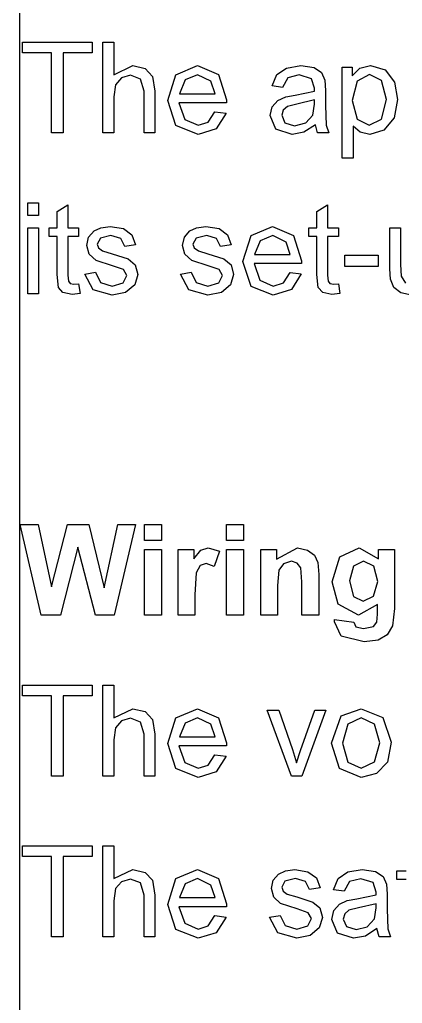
# Model space of a CAD drawing. Extents: x 22 to 299, y 7 to 289.
# Drawn here: x 22 to 30.52, y 242.86 to 264.73 of the extents above; entities that cross this region are included whole.
import ezdxf

# ---------------------------------------------------------------- set-up
doc = ezdxf.new("R2010")
doc.units = 0

msp = doc.modelspace()

# ---------------------------------------------------------------- linework, layer by layer
at = {"layer": '1'}
msp.add_line((21.999879, 276.499204), (21.999879, 15.430113), dxfattribs=at)
at = {"layer": 'Layer 1'}
for p, q in [((22.064161, 263.990801), (22.064161, 264.229202)), ((22.064161, 264.229202), (23.6174, 264.229202)), ((23.6174, 264.229202), (23.6174, 263.990801)), ((23.853097, 262.209), (23.853097, 264.229202)), ((23.853097, 264.229202), (24.093701, 264.229202)), ((24.093701, 264.229202), (24.093701, 263.504354)), ((22.709785, 263.990801), (22.064161, 263.990801)), ((22.709785, 262.209), (22.709785, 263.990801)), ((23.6174, 263.990801), (22.969103, 263.990801)), ((22.969103, 263.990801), (22.969103, 262.209)), ((24.093701, 263.504354), (24.51877, 263.705548)), ((24.51877, 263.705548), (24.792793, 263.64078)), ((25.479436, 263.501598), (25.957972, 263.705548)), ((25.957972, 263.705548), (26.423142, 263.505733)), ((27.936326, 263.653182), (28.258469, 263.705548)), ((28.258469, 263.705548), (28.553879, 263.66145)), ((29.574691, 263.649048), (29.811286, 263.705548)), ((29.811286, 263.705548), (30.132093, 263.609085)), ((24.469313, 263.491952), (24.267472, 263.434075)), ((24.689867, 263.406514), (24.469313, 263.491952)), ((24.792793, 263.64078), (24.958543, 263.464391)), ((25.294972, 262.928335), (25.479436, 263.501598)), ((25.960646, 263.501598), (25.681277, 263.387221)), ((26.258729, 263.358283), (25.960646, 263.501598)), ((26.423142, 263.505733), (26.603596, 262.943494)), ((27.618193, 263.25493), (27.723792, 263.505732)), ((27.723792, 263.505732), (27.936326, 263.653182)), ((28.223715, 263.50022), (27.972417, 263.438209)), ((28.497737, 263.41616), (28.223715, 263.50022)), ((28.553879, 263.66145), (28.720966, 263.549829)), ((28.720966, 263.549829), (28.79582, 263.381709)), ((29.180366, 261.648139), (29.180366, 263.672475)), ((29.180366, 263.672475), (29.399584, 263.672475)), ((29.399584, 263.672475), (29.399584, 263.482306)), ((29.399584, 263.482306), (29.574691, 263.649048)), ((29.788562, 263.511245), (29.515877, 263.362417)), ((30.054564, 263.372063), (29.788562, 263.511245)), ((30.132093, 263.609085), (30.341953, 263.336234)), ((24.133802, 263.279734), (24.093701, 263.009639)), ((24.267472, 263.434075), (24.133802, 263.279734)), ((24.768732, 263.136419), (24.689867, 263.406514)), ((24.958543, 263.464391), (25.009337, 263.136419)), ((25.681277, 263.387221), (25.556964, 263.081297)), ((26.349624, 263.081297), (26.258729, 263.358283)), ((27.972417, 263.438209), (27.853451, 263.221857)), ((28.565909, 263.202564), (28.497737, 263.41616)), ((28.79582, 263.381709), (28.80785, 263.152955)), ((29.515877, 263.362417), (29.398247, 262.932469)), ((30.166846, 262.95314), (30.054564, 263.372063)), ((30.341953, 263.336234), (30.412798, 262.951762)), ((24.768732, 262.209), (24.768732, 263.136419)), ((25.009337, 263.136419), (25.009337, 262.209)), ((25.556964, 263.081297), (26.349624, 263.081297)), ((25.556964, 263.081297), (25.556964, 263.081297)), ((27.853451, 263.221857), (27.618193, 263.25493)), ((27.921619, 263.015151), (28.13549, 263.052358)), ((28.13549, 263.052358), (28.564569, 263.137797)), ((28.564569, 263.137797), (28.565909, 263.202564)), ((28.80785, 263.152955), (28.80785, 262.822226)), ((24.093701, 263.009639), (24.093701, 262.209)), ((25.476763, 262.372987), (25.294972, 262.928335)), ((26.602255, 262.877348), (25.543593, 262.877348)), ((25.543593, 262.877348), (25.675926, 262.508034)), ((26.603596, 262.943494), (26.602255, 262.877348)), ((27.623536, 262.790531), (27.747849, 262.933847)), ((27.747849, 262.933847), (27.921619, 263.015151)), ((28.171579, 262.849787), (27.961718, 262.800178)), ((28.564567, 262.943494), (28.171579, 262.849787)), ((28.525802, 262.604497), (28.564566, 262.852543)), ((28.564566, 262.852543), (28.564567, 262.943494)), ((29.398247, 262.932469), (29.509193, 262.514924)), ((29.398247, 262.932469), (29.398247, 262.932469)), ((30.051891, 262.519058), (30.166846, 262.95314)), ((30.412798, 262.951762), (30.333933, 262.546619)), ((26.198574, 262.451535), (26.346947, 262.680289)), ((26.346947, 262.680289), (26.346951, 262.680289)), ((26.346951, 262.680289), (26.595576, 262.648594)), ((26.595576, 262.648594), (26.377694, 262.299951)), ((27.576752, 262.59485), (27.623536, 262.790531)), ((27.866813, 262.718874), (27.833395, 262.60174)), ((27.961718, 262.800178), (27.866813, 262.718874)), ((28.80785, 262.822226), (28.822554, 262.38401)), ((25.675926, 262.508034), (25.972672, 262.379877)), ((25.972672, 262.379877), (26.198574, 262.451535)), ((27.702401, 262.29306), (27.576752, 262.59485)), ((27.833395, 262.60174), (27.905576, 262.436376)), ((27.905576, 262.436376), (28.119447, 262.37023)), ((28.119447, 262.37023), (28.366735, 262.432242)), ((28.366735, 262.432242), (28.525802, 262.604497)), ((29.509193, 262.514924), (29.777869, 262.379877)), ((29.777869, 262.379877), (30.051891, 262.519058)), ((30.333933, 262.546619), (30.106695, 262.271012)), ((22.969103, 262.209), (22.709785, 262.209)), ((24.093701, 262.209), (23.853097, 262.209)), ((25.009337, 262.209), (24.768732, 262.209)), ((25.971339, 262.175927), (25.476763, 262.372987)), ((26.377694, 262.299951), (25.971339, 262.175927)), ((28.061972, 262.175927), (27.702401, 262.29306)), ((28.326637, 262.224158), (28.061972, 262.175927)), ((28.584619, 262.389523), (28.326637, 262.224158)), ((28.63274, 262.209), (28.584619, 262.389523)), ((28.584619, 262.389523), (28.584619, 262.389523)), ((28.884039, 262.209), (28.63274, 262.209)), ((28.822554, 262.38401), (28.884039, 262.209)), ((29.577365, 262.228293), (29.420971, 262.360584)), ((29.420971, 262.360584), (29.420971, 261.648139)), ((29.793909, 262.175927), (29.577365, 262.228293)), ((30.106695, 262.271012), (29.793909, 262.175927)), ((29.420971, 261.648139), (29.180366, 261.648139)), ((22.18179, 260.370948), (22.18179, 260.656202)), ((22.18179, 260.656202), (22.422395, 260.656202)), ((22.422395, 260.656202), (22.422395, 260.370948)), ((22.832301, 260.461899), (23.071569, 260.610726)), ((22.832301, 260.099475), (22.832301, 260.461899)), ((23.071569, 260.610726), (23.071569, 260.099475)), ((28.614006, 260.461899), (28.853274, 260.610726)), ((28.614006, 260.099475), (28.614006, 260.461899)), ((28.853274, 260.610726), (28.853274, 260.099475)), ((22.422395, 260.370948), (22.18179, 260.370948)), ((22.18179, 258.636), (22.18179, 260.099475)), ((22.18179, 260.099475), (22.422395, 260.099475)), ((22.422395, 260.099475), (22.422395, 258.636)), ((22.655857, 259.90655), (22.655857, 260.099475)), ((22.655857, 260.099475), (22.832301, 260.099475)), ((23.071569, 260.099475), (23.313511, 260.099475)), ((23.313511, 260.099475), (23.313511, 259.90655)), ((23.535862, 259.891391), (23.654827, 260.030573)), ((23.654827, 260.030573), (23.80721, 260.102231)), ((23.80721, 260.102231), (24.015735, 260.132548)), ((24.015735, 260.132548), (24.308471, 260.082938)), ((24.308471, 260.082938), (24.495608, 259.947891)), ((25.665675, 259.891391), (25.784641, 260.030573)), ((25.784641, 260.030573), (25.937024, 260.102231)), ((25.937024, 260.102231), (26.145548, 260.132548)), ((26.145548, 260.132548), (26.438284, 260.082938)), ((26.438284, 260.082938), (26.625422, 259.947891)), ((27.152079, 259.928599), (27.630615, 260.132548)), ((27.630615, 260.132548), (28.095785, 259.932733)), ((28.437563, 259.90655), (28.437563, 260.099475)), ((28.437563, 260.099475), (28.614006, 260.099475)), ((28.853274, 260.099475), (29.095216, 260.099475)), ((29.095216, 260.099475), (29.095216, 259.90655)), ((30.237191, 259.192727), (30.237191, 260.099475)), ((30.237191, 260.099475), (30.477795, 260.099475)), ((30.477795, 260.099475), (30.477795, 259.287811)), ((22.832301, 259.90655), (22.655857, 259.90655)), ((22.832301, 259.064569), (22.832301, 259.90655)), ((23.313511, 259.90655), (23.071569, 259.90655)), ((23.071569, 259.90655), (23.071569, 259.050789)), ((23.493087, 259.710869), (23.535862, 259.891391)), ((23.796517, 259.872099), (23.725672, 259.739807)), ((24.033112, 259.928598), (23.796517, 259.872099)), ((24.249656, 259.865208), (24.033112, 259.928598)), ((24.343225, 259.68882), (24.249656, 259.865208)), ((24.495608, 259.947891), (24.578483, 259.721893)), ((25.622901, 259.710869), (25.665675, 259.891391)), ((25.92633, 259.872099), (25.855486, 259.739807)), ((26.162925, 259.928598), (25.92633, 259.872099)), ((26.37947, 259.865208), (26.162925, 259.928598)), ((26.473038, 259.68882), (26.37947, 259.865208)), ((26.625422, 259.947891), (26.708297, 259.721893)), ((26.967615, 259.355335), (27.152079, 259.928599)), ((27.35392, 259.814221), (27.229607, 259.508297)), ((27.633289, 259.928598), (27.35392, 259.814221)), ((27.931372, 259.785283), (27.633289, 259.928598)), ((28.022267, 259.508297), (27.931372, 259.785283)), ((28.095785, 259.932733), (28.276239, 259.370494)), ((28.614006, 259.90655), (28.437563, 259.90655)), ((28.614006, 259.06457), (28.614006, 259.90655)), ((29.095216, 259.90655), (28.853274, 259.90655)), ((28.853274, 259.90655), (28.853274, 259.050789)), ((23.545218, 259.513809), (23.493087, 259.710869)), ((23.725672, 259.739807), (23.755079, 259.652991)), ((23.755079, 259.652991), (23.847311, 259.586845)), ((23.847311, 259.586845), (24.059846, 259.523455)), ((24.578483, 259.721893), (24.343225, 259.68882)), ((25.675032, 259.513809), (25.622901, 259.710869)), ((25.855486, 259.739807), (25.884893, 259.652991)), ((25.884893, 259.652991), (25.977125, 259.586845)), ((25.977125, 259.586845), (26.18966, 259.523455)), ((26.708297, 259.721893), (26.473038, 259.68882)), ((23.700275, 259.374628), (23.545218, 259.513809)), ((24.067866, 259.256116), (23.700275, 259.374628)), ((24.059846, 259.523455), (24.415406, 259.4077)), ((24.415406, 259.4077), (24.574473, 259.278165)), ((25.830089, 259.374628), (25.675032, 259.513809)), ((26.197679, 259.256116), (25.830089, 259.374628)), ((26.18966, 259.523455), (26.54522, 259.4077)), ((26.54522, 259.4077), (26.704287, 259.278165)), ((27.149406, 258.799987), (26.967615, 259.355335)), ((27.229607, 259.508297), (28.022267, 259.508297)), ((27.229607, 259.508297), (27.229607, 259.508297)), ((28.276239, 259.370494), (28.274898, 259.304348)), ((29.237364, 259.242336), (29.237364, 259.491761)), ((29.237364, 259.491761), (29.976556, 259.491761)), ((29.976556, 259.491761), (29.976556, 259.242336)), ((23.452987, 259.072838), (23.690918, 259.111423)), ((23.690918, 259.111423), (23.801864, 258.885425)), ((24.313818, 259.172056), (24.067866, 259.256116)), ((24.384662, 259.039765), (24.313818, 259.172056)), ((24.574473, 259.278165), (24.631951, 259.065947)), ((25.5828, 259.072838), (25.820732, 259.111423)), ((25.820732, 259.111423), (25.931677, 258.885425)), ((26.443631, 259.172056), (26.197679, 259.256116)), ((26.514476, 259.039765), (26.443631, 259.172056)), ((26.704287, 259.278165), (26.761765, 259.065947)), ((28.274898, 259.304348), (27.216237, 259.304348)), ((27.216237, 259.304348), (27.348569, 258.935034)), ((29.976556, 259.242336), (29.237364, 259.242336)), ((30.251894, 258.961217), (30.237191, 259.192727)), ((30.477795, 259.287811), (30.492499, 259.025984)), ((22.861708, 258.771048), (22.832301, 259.064569)), ((23.071569, 259.050789), (23.083599, 258.914363)), ((23.083599, 258.914363), (23.125037, 258.866132)), ((23.63745, 258.721438), (23.452987, 259.072838)), ((23.452987, 259.072838), (23.452987, 259.072838)), ((24.304461, 258.875778), (24.384662, 259.039765)), ((24.631951, 259.065947), (24.561106, 258.831681)), ((25.5828, 259.072837), (25.5828, 259.072838)), ((25.767264, 258.721438), (25.5828, 259.072837)), ((26.434274, 258.875778), (26.514476, 259.039765)), ((26.761765, 259.065947), (26.69092, 258.831681)), ((27.348569, 258.935034), (27.645315, 258.806877)), ((27.871216, 258.878535), (28.01959, 259.107289)), ((28.01959, 259.107289), (28.019593, 259.107289)), ((28.019593, 259.107289), (28.268219, 259.075594)), ((28.268219, 259.075594), (28.050338, 258.726951)), ((28.643414, 258.771048), (28.614006, 259.06457)), ((28.853274, 259.050789), (28.865304, 258.914363)), ((28.865304, 258.914363), (28.906741, 258.866132)), ((30.325412, 258.77656), (30.251894, 258.961217)), ((30.492499, 259.025984), (30.588741, 258.871644)), ((22.963297, 258.659427), (22.861708, 258.771048)), ((23.125037, 258.866132), (23.207912, 258.848218)), ((23.207912, 258.848218), (23.313511, 258.857864)), ((23.313511, 258.857864), (23.348265, 258.638756)), ((23.313511, 258.857864), (23.313511, 258.857864)), ((24.059846, 258.602927), (23.63745, 258.721438)), ((23.801864, 258.885425), (24.058509, 258.806877)), ((24.058509, 258.806877), (24.304461, 258.875778)), ((24.561106, 258.831681), (24.359265, 258.662182)), ((26.18966, 258.602927), (25.767264, 258.721438)), ((25.931677, 258.885425), (26.188323, 258.806877)), ((26.188323, 258.806877), (26.434274, 258.875778)), ((26.69092, 258.831681), (26.489079, 258.662182)), ((27.643983, 258.602927), (27.149406, 258.799987)), ((28.050338, 258.726951), (27.643983, 258.602927)), ((27.645315, 258.806877), (27.871216, 258.878535)), ((28.745002, 258.659427), (28.643414, 258.771048)), ((28.906741, 258.866132), (28.989616, 258.848218)), ((28.989616, 258.848218), (29.095215, 258.857864)), ((29.095215, 258.857864), (29.12997, 258.638756)), ((29.095215, 258.857864), (29.095215, 258.857864)), ((30.487152, 258.652536), (30.325412, 258.77656)), ((22.422395, 258.636), (22.18179, 258.636)), ((23.166474, 258.616707), (22.963297, 258.659427)), ((23.348265, 258.638756), (23.166474, 258.616707)), ((24.359265, 258.662182), (24.059846, 258.602927)), ((26.489079, 258.662182), (26.18966, 258.602927)), ((28.94818, 258.616708), (28.745002, 258.659427)), ((29.12997, 258.638756), (28.94818, 258.616708)), ((30.722411, 258.602927), (30.487152, 258.652536)), ((22.4772, 251.488), (22.009357, 253.508202)), ((22.009357, 253.508202), (22.414375, 253.508202)), ((22.414375, 253.508202), (22.709785, 252.120519)), ((22.709785, 252.120519), (23.068019, 253.508202)), ((23.068019, 253.508202), (23.538535, 253.508202)), ((23.538535, 253.508202), (23.882065, 252.097092)), ((23.882065, 252.097092), (24.182822, 253.508202)), ((24.581156, 253.508202), (24.105293, 251.488)), ((24.182822, 253.508202), (24.581156, 253.508202)), ((24.780741, 253.149912), (24.780741, 253.508202)), ((24.780741, 253.508202), (25.156352, 253.508202)), ((25.156352, 253.508202), (25.156352, 253.149912)), ((26.606686, 253.149912), (26.606686, 253.508202)), ((26.606686, 253.508202), (26.982297, 253.508202)), ((26.982297, 253.508202), (26.982297, 253.149912)), ((23.295257, 252.998328), (22.906279, 251.488)), ((23.685571, 251.488), (23.295257, 252.998328)), ((25.156352, 253.149912), (24.780741, 253.149912)), ((26.982297, 253.149912), (26.606686, 253.149912)), ((24.780741, 251.488), (24.780741, 252.951475)), ((24.780741, 252.951475), (25.156352, 252.951475)), ((25.156352, 252.951475), (25.156352, 251.488)), ((25.525739, 251.488), (25.525739, 252.951475)), ((25.525739, 252.951475), (25.874616, 252.951475)), ((25.874616, 252.951475), (25.874616, 252.743391)), ((25.874616, 252.743391), (26.03502, 252.937695)), ((26.03502, 252.937695), (26.198096, 252.984548)), ((26.198096, 252.984548), (26.445385, 252.911512)), ((26.445385, 252.911512), (26.329092, 252.573893)), ((26.606686, 251.488), (26.606686, 252.951475)), ((26.606686, 252.951475), (26.982297, 252.951475)), ((26.982297, 252.951475), (26.982297, 251.488)), ((27.365053, 251.488), (27.365053, 252.951475)), ((27.365053, 252.951475), (27.71393, 252.951475)), ((27.71393, 252.736501), (28.181773, 252.984548)), ((27.71393, 252.951475), (27.71393, 252.736501)), ((28.181773, 252.984548), (28.409011, 252.937695)), ((28.409011, 252.937695), (28.564067, 252.820561)), ((28.564067, 252.820561), (28.637586, 252.657953)), ((28.956156, 252.228006), (29.127253, 252.790245)), ((29.127253, 252.790245), (29.554995, 252.984548)), ((29.554995, 252.984548), (29.98942, 252.746147)), ((29.98942, 252.746147), (29.98942, 252.951475)), ((29.98942, 252.951475), (30.340971, 252.951475)), ((30.340971, 252.951475), (30.340971, 251.638206)), ((26.01898, 252.591807), (25.932094, 252.430577)), ((26.152649, 252.637283), (26.01898, 252.591807)), ((26.329092, 252.573893), (26.152649, 252.637283)), ((27.87567, 252.633148), (27.768734, 252.487077)), ((28.050777, 252.68827), (27.87567, 252.633148)), ((28.180436, 252.649685), (28.050777, 252.68827)), ((28.259301, 252.54082), (28.180436, 252.649685)), ((28.637586, 252.657953), (28.658971, 252.397504)), ((29.428009, 252.579405), (29.341124, 252.250054)), ((29.651237, 252.68827), (29.428009, 252.579405)), ((29.881148, 252.578027), (29.651237, 252.68827)), ((29.972043, 252.240408), (29.881148, 252.578027)), ((25.932094, 252.430577), (25.90135, 251.939996)), ((27.768734, 252.487077), (27.740664, 252.150836)), ((28.283361, 252.234896), (28.259301, 252.54082)), ((28.658971, 252.397504), (28.658972, 251.488)), ((27.740664, 252.150836), (27.740664, 251.488)), ((28.283361, 251.488), (28.283361, 252.234896)), ((29.087152, 251.737425), (28.956156, 252.228006)), ((29.341124, 252.250054), (29.428009, 251.908301)), ((29.341124, 252.250054), (29.341124, 252.250054)), ((29.877138, 251.911057), (29.972043, 252.240408)), ((25.90135, 251.939996), (25.90135, 251.488)), ((29.428009, 251.908301), (29.644553, 251.800814)), ((29.644553, 251.800814), (29.877138, 251.911057)), ((29.540291, 251.488), (29.087152, 251.737425)), ((29.965361, 251.725022), (29.540291, 251.488)), ((29.965361, 251.511427), (29.965361, 251.725022)), ((22.906279, 251.488), (22.4772, 251.488)), ((24.105293, 251.488), (23.685571, 251.488)), ((25.156352, 251.488), (24.780741, 251.488)), ((25.90135, 251.488), (25.525739, 251.488)), ((26.982297, 251.488), (26.606686, 251.488)), ((27.740664, 251.488), (27.365053, 251.488)), ((28.658972, 251.488), (28.283361, 251.488)), ((29.947983, 251.33366), (29.965361, 251.511427)), ((30.340971, 251.638206), (30.299534, 251.250978)), ((29.004277, 251.344684), (29.005617, 251.391537)), ((29.155323, 251.022224), (29.004277, 251.344684)), ((29.005614, 251.391537), (29.434692, 251.337794)), ((29.005617, 251.391537), (29.005614, 251.391537)), ((29.434692, 251.337794), (29.48415, 251.231685)), ((29.873128, 251.235819), (29.947983, 251.33366)), ((30.299534, 251.250978), (30.183241, 251.049784)), ((29.667277, 250.894066), (29.155323, 251.022224)), ((29.48415, 251.231685), (29.652573, 251.190344)), ((29.652573, 251.190344), (29.873128, 251.235819)), ((30.183241, 251.049784), (29.982737, 250.935407)), ((29.982737, 250.935407), (29.667277, 250.894066)), ((22.064161, 249.696801), (22.064161, 249.935202)), ((22.064161, 249.935202), (23.6174, 249.935202)), ((23.6174, 249.935202), (23.6174, 249.696801)), ((23.853097, 247.915), (23.853097, 249.935202)), ((23.853097, 249.935202), (24.093701, 249.935202)), ((24.093701, 249.935202), (24.093701, 249.210354)), ((22.709785, 249.696801), (22.064161, 249.696801)), ((22.709785, 247.915), (22.709785, 249.696801)), ((23.6174, 249.696801), (22.969103, 249.696801)), ((22.969103, 249.696801), (22.969103, 247.915)), ((24.093701, 249.210354), (24.51877, 249.411548)), ((24.51877, 249.411548), (24.792793, 249.34678)), ((24.792793, 249.34678), (24.958543, 249.170391)), ((25.479436, 249.207598), (25.957972, 249.411548)), ((25.957972, 249.411548), (26.423142, 249.211733)), ((28.052615, 247.915), (27.51259, 249.378475)), ((27.51259, 249.378475), (27.766562, 249.378475)), ((27.766562, 249.378475), (28.071329, 248.502044)), ((28.251782, 248.485507), (28.567242, 249.378475)), ((28.814531, 249.378475), (28.27718, 247.915)), ((28.567242, 249.378475), (28.814531, 249.378475)), ((29.156725, 249.248939), (29.60318, 249.411548)), ((29.60318, 249.411548), (30.081717, 249.21311)), ((24.267472, 249.140075), (24.133802, 248.985734)), ((24.469313, 249.197952), (24.267472, 249.140075)), ((24.689867, 249.112514), (24.469313, 249.197952)), ((24.768732, 248.842419), (24.689867, 249.112514)), ((24.958543, 249.170391), (25.009337, 248.842419)), ((25.294972, 248.634335), (25.479436, 249.207598)), ((25.681277, 249.093221), (25.556964, 248.787297)), ((25.960646, 249.207598), (25.681277, 249.093221)), ((26.258729, 249.064283), (25.960646, 249.207598)), ((26.349624, 248.787297), (26.258729, 249.064283)), ((26.423142, 249.211733), (26.603596, 248.649494)), ((28.937507, 248.646737), (29.156725, 249.248939)), ((29.303761, 249.067039), (29.184795, 248.646737)), ((29.60318, 249.20622), (29.303761, 249.067039)), ((29.899927, 249.065661), (29.60318, 249.20622)), ((30.020229, 248.655006), (29.899927, 249.065661)), ((30.081717, 249.21311), (30.267517, 248.667408)), ((24.133802, 248.985734), (24.093701, 248.715639)), ((24.768732, 247.915), (24.768732, 248.842419)), ((25.009337, 248.842419), (25.009337, 247.915)), ((24.093701, 248.715639), (24.093701, 247.915)), ((25.476763, 248.078987), (25.294972, 248.634335)), ((25.556964, 248.787297), (26.349624, 248.787297)), ((25.556964, 248.787297), (25.556964, 248.787297)), ((26.603596, 248.649494), (26.602255, 248.583348)), ((29.120634, 248.078986), (28.937507, 248.646737)), ((28.937507, 248.646737), (28.937507, 248.646737)), ((29.184795, 248.646737), (29.303761, 248.225058)), ((29.184795, 248.646737), (29.184795, 248.646737)), ((29.901263, 248.226436), (30.020229, 248.655006)), ((30.267517, 248.667408), (30.184642, 248.222302)), ((26.602255, 248.583348), (25.543593, 248.583348)), ((25.543593, 248.583348), (25.675926, 248.214034)), ((28.071329, 248.502044), (28.162224, 248.207144)), ((28.162224, 248.207144), (28.251782, 248.485507)), ((25.675926, 248.214034), (25.972672, 248.085877)), ((26.198574, 248.157535), (26.346947, 248.386289)), ((26.346947, 248.386289), (26.346951, 248.386289)), ((26.346951, 248.386289), (26.595576, 248.354594)), ((26.595576, 248.354594), (26.377694, 248.005951)), ((29.303761, 248.225058), (29.60318, 248.085877)), ((29.60318, 248.085877), (29.901263, 248.226436)), ((30.184642, 248.222302), (29.945374, 247.9715)), ((25.971339, 247.881927), (25.476763, 248.078987)), ((26.377694, 248.005951), (25.971339, 247.881927)), ((25.972672, 248.085877), (26.198574, 248.157535)), ((29.60318, 247.881927), (29.120634, 248.078986)), ((29.945374, 247.9715), (29.60318, 247.881927)), ((22.969103, 247.915), (22.709785, 247.915)), ((24.093701, 247.915), (23.853097, 247.915)), ((25.009337, 247.915), (24.768732, 247.915)), ((28.27718, 247.915), (28.052615, 247.915)), ((22.064161, 246.122801), (22.064161, 246.361202)), ((22.064161, 246.361202), (23.6174, 246.361202)), ((23.6174, 246.361202), (23.6174, 246.122801)), ((23.853097, 244.341), (23.853097, 246.361202)), ((23.853097, 246.361202), (24.093701, 246.361202)), ((24.093701, 246.361202), (24.093701, 245.636354)), ((22.709785, 246.122801), (22.064161, 246.122801)), ((22.709785, 244.341), (22.709785, 246.122801)), ((23.6174, 246.122801), (22.969103, 246.122801)), ((22.969103, 246.122801), (22.969103, 244.341)), ((24.093701, 245.636354), (24.51877, 245.837548)), ((24.51877, 245.837548), (24.792793, 245.77278)), ((25.479436, 245.633598), (25.957972, 245.837548)), ((25.957972, 245.837548), (26.423142, 245.637733)), ((27.763889, 245.735573), (27.916272, 245.807231)), ((27.916272, 245.807231), (28.124796, 245.837548)), ((28.124796, 245.837548), (28.417533, 245.787938)), ((28.417533, 245.787938), (28.604669, 245.652891)), ((29.092567, 245.637732), (29.305102, 245.785182)), ((29.305102, 245.785182), (29.627245, 245.837548)), ((29.627245, 245.837548), (29.922654, 245.79345)), ((29.922654, 245.79345), (30.089741, 245.681829)), ((30.394086, 245.61155), (30.394086, 245.804475)), ((30.394086, 245.804475), (30.606621, 245.804475)), ((24.267472, 245.566075), (24.133802, 245.411734)), ((24.469313, 245.623952), (24.267472, 245.566075)), ((24.689867, 245.538514), (24.469313, 245.623952)), ((24.792793, 245.77278), (24.958543, 245.596391)), ((24.958543, 245.596391), (25.009337, 245.268419)), ((25.294972, 245.060335), (25.479436, 245.633598)), ((25.960646, 245.633598), (25.681277, 245.519221)), ((26.258729, 245.490283), (25.960646, 245.633598)), ((26.423142, 245.637733), (26.603596, 245.075494)), ((27.602149, 245.415869), (27.644923, 245.596391)), ((27.644923, 245.596391), (27.763889, 245.735573)), ((27.905579, 245.577099), (27.834734, 245.444807)), ((28.142174, 245.633598), (27.905579, 245.577099)), ((28.358718, 245.570208), (28.142174, 245.633598)), ((28.452286, 245.39382), (28.358718, 245.570208)), ((28.604669, 245.652891), (28.687545, 245.426893)), ((28.986968, 245.38693), (29.092567, 245.637732)), ((29.341192, 245.570209), (29.222226, 245.353857)), ((29.592491, 245.63222), (29.341192, 245.570209)), ((29.866513, 245.54816), (29.592491, 245.63222)), ((30.089741, 245.681829), (30.164596, 245.513709)), ((30.606621, 245.61155), (30.394086, 245.61155)), ((24.133802, 245.411734), (24.093701, 245.141639)), ((24.768732, 245.268419), (24.689867, 245.538514)), ((25.681277, 245.519221), (25.556964, 245.213297)), ((26.349624, 245.213297), (26.258729, 245.490283)), ((27.65428, 245.218809), (27.602149, 245.415869)), ((27.834734, 245.444807), (27.864141, 245.357991)), ((27.864141, 245.357991), (27.956373, 245.291845)), ((28.687545, 245.426893), (28.452286, 245.39382)), ((29.222226, 245.353857), (28.986968, 245.38693)), ((29.934685, 245.334564), (29.866513, 245.54816)), ((30.164596, 245.513709), (30.176625, 245.284955)), ((24.093701, 245.141639), (24.093701, 244.341)), ((24.768732, 244.341), (24.768732, 245.268419)), ((25.009337, 245.268419), (25.009337, 244.341)), ((25.556964, 245.213297), (26.349624, 245.213297)), ((25.556964, 245.213297), (25.556964, 245.213297)), ((27.809337, 245.079628), (27.65428, 245.218809)), ((27.956373, 245.291845), (28.168907, 245.228455)), ((28.168907, 245.228455), (28.524468, 245.1127)), ((29.116624, 245.065847), (29.290394, 245.147151)), ((29.290394, 245.147151), (29.504265, 245.184358)), ((29.504265, 245.184358), (29.933344, 245.269797)), ((29.933344, 245.269797), (29.934685, 245.334564)), ((30.176625, 245.284955), (30.176625, 244.954226)), ((25.476763, 244.504987), (25.294972, 245.060335)), ((26.602255, 245.009348), (25.543593, 245.009348)), ((25.543593, 245.009348), (25.675926, 244.640034)), ((26.603596, 245.075494), (26.602255, 245.009348)), ((28.176927, 244.961116), (27.809337, 245.079628)), ((28.422879, 244.877056), (28.176927, 244.961116)), ((28.524468, 245.1127), (28.683535, 244.983165)), ((28.683535, 244.983165), (28.741012, 244.770947)), ((28.945527, 244.72685), (28.992311, 244.922531)), ((28.992311, 244.922531), (29.116624, 245.065847)), ((29.330497, 244.932178), (29.235591, 244.850874)), ((29.540358, 244.981787), (29.330497, 244.932178)), ((29.933346, 245.075494), (29.540358, 244.981787)), ((29.894581, 244.736497), (29.933345, 244.984543)), ((29.933345, 244.984543), (29.933346, 245.075494)), ((30.176625, 244.954226), (30.191329, 244.51601)), ((26.198574, 244.583535), (26.346947, 244.812289)), ((26.346947, 244.812289), (26.346951, 244.812289)), ((26.346951, 244.812289), (26.595576, 244.780594)), ((26.595576, 244.780594), (26.377694, 244.431951)), ((27.562048, 244.777838), (27.79998, 244.816423)), ((27.562048, 244.777837), (27.562048, 244.777838)), ((27.746512, 244.426438), (27.562048, 244.777837)), ((27.79998, 244.816423), (27.910925, 244.590425)), ((28.413522, 244.580778), (28.493724, 244.744765)), ((28.493724, 244.744765), (28.422879, 244.877056)), ((28.741012, 244.770947), (28.670167, 244.536681)), ((29.071176, 244.42506), (28.945527, 244.72685)), ((29.235591, 244.850874), (29.202173, 244.73374)), ((29.202173, 244.73374), (29.274355, 244.568376)), ((29.735514, 244.564242), (29.894581, 244.736497)), ((25.971339, 244.307927), (25.476763, 244.504987)), ((25.675926, 244.640034), (25.972672, 244.511877)), ((25.972672, 244.511877), (26.198574, 244.583535)), ((27.910925, 244.590425), (28.167571, 244.511877)), ((28.167571, 244.511877), (28.413522, 244.580778)), ((28.670167, 244.536681), (28.468327, 244.367182)), ((29.274355, 244.568376), (29.488226, 244.50223)), ((29.488226, 244.50223), (29.735514, 244.564242)), ((29.953394, 244.521523), (29.695412, 244.356158)), ((30.001515, 244.341), (29.953394, 244.521523)), ((29.953394, 244.521523), (29.953394, 244.521523)), ((30.191329, 244.51601), (30.252814, 244.341)), ((22.969103, 244.341), (22.709785, 244.341)), ((24.093701, 244.341), (23.853097, 244.341)), ((25.009337, 244.341), (24.768732, 244.341)), ((26.377694, 244.431951), (25.971339, 244.307927)), ((28.168907, 244.307927), (27.746512, 244.426438)), ((28.468327, 244.367182), (28.168907, 244.307927)), ((29.430747, 244.307927), (29.071176, 244.42506)), ((29.695412, 244.356158), (29.430747, 244.307927)), ((30.252814, 244.341), (30.001515, 244.341))]:
    msp.add_line(p, q, dxfattribs=at)

doc.saveas('drawing.dxf')
